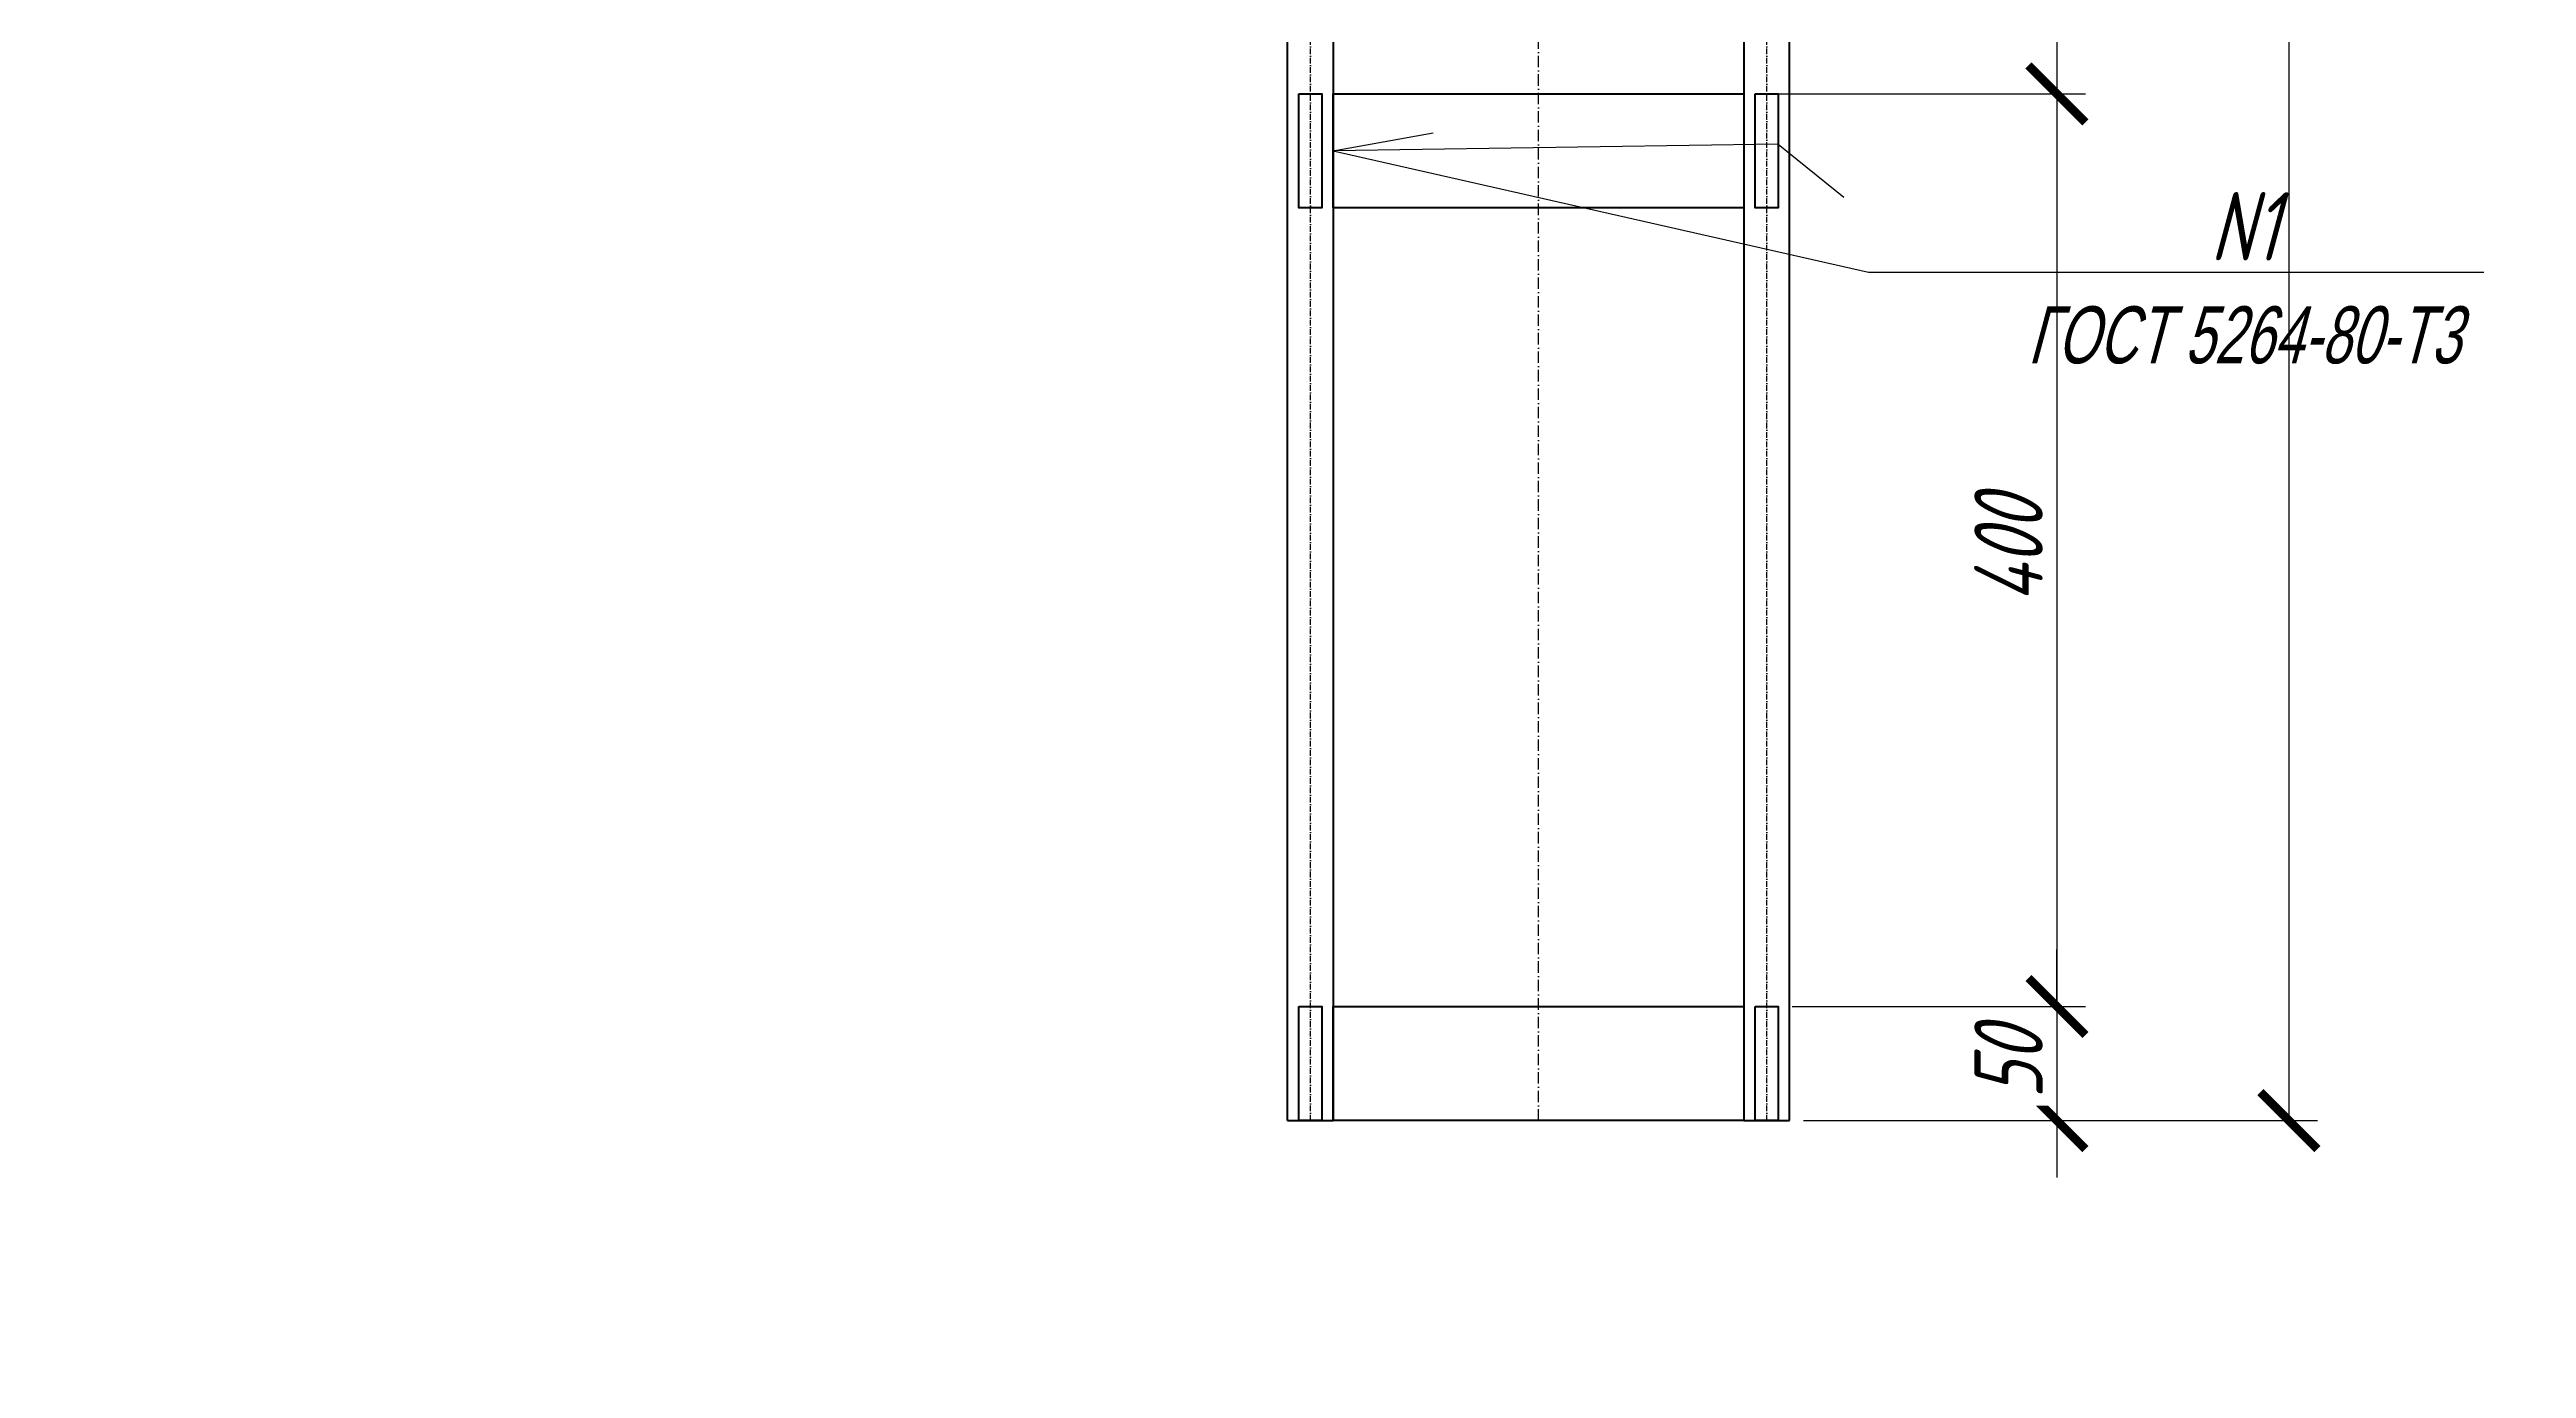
# Model space of a CAD drawing. Header units: millimetres. Extents: x 18535 to 117897, y 11356 to 27315.
# Drawn here: x 57251 to 58336, y 21604 to 22182 of the extents above; entities that cross this region are included whole.
import ezdxf
from ezdxf import colors
from ezdxf.entities.mleader import LeaderData, LeaderLine
from ezdxf.math import Vec2, Vec3

# ---------------------------------------------------------------- set-up
doc = ezdxf.new("R2010")
doc.units = ezdxf.units.MM
doc.linetypes.add('ОСЕВАЯ_МЕЛКАЯ', pattern=[8, 5, -1.5, 0, -1.5])
for name, color, linetype, lineweight in [('Dimensions', 1, 'Continuous', 25), ('Обозначения', 102, 'Continuous', 25), ('Основная', 134, 'Continuous', 70)]:
    doc.layers.add(name, color=color, linetype=linetype, lineweight=lineweight)
doc.styles.add('!Жартун', font='simplex.shx', dxfattribs={"width": 0.7, "oblique": 15, "height": 3})
doc.dimstyles.new('!Жартун_размер', dxfattribs={"dimtxt": 3, "dimasz": 2.5, "dimexe": 1.25, "dimexo": 0.625, "dimtad": 1, "dimdec": 0, "dimtxsty": '!Жартун', "dimblk": 'ARCHTICK', "dimcen": 2.5, "dimaunit": 1, "dimadec": 0, "dimazin": 0, "dimtfac": 1, "dimtdec": 0, "dimtix": 1, "dimtmove": 1, "dimatfit": 2, "dimldrblk": 'NONE', "dimfxl": 1, "dimtfill": 1, "dimlwd": 25, "dimarcsym": 0})

# ---------------------------------------------------------------- blocks, each defined once
blk = doc.blocks.new('_ArchTick')
at = {"color": 0, "linetype": 'ByBlock', "const_width": 0.15}
blk.add_lwpolyline([(-0.5, -0.5), (0.5, 0.5)], dxfattribs=at)
blk = doc.blocks.new('*D18')
at = {"layer": 'Defpoints', "color": 0, "transparency": 16777216}
for p in [(57993.3, 22562.5), (57993.3, 22162.5), (58130.5, 22162.5)]:
    blk.add_point(p, dxfattribs=at)
at = {"layer": 'Обозначения', "color": 0, "lineweight": -2, "transparency": 16777216}
for p, q in [((57999.5, 22562.5), (58143, 22562.5)), ((57999.5, 22162.5), (58143, 22162.5))]:
    blk.add_line(p, q, dxfattribs=at)
at = {"layer": 'Обозначения', "color": 0, "linetype": 'Continuous', "lineweight": 25, "transparency": 16777216}
blk.add_line((58130.5, 22562.5), (58130.5, 22162.5), dxfattribs=at)
at = {"layer": 'Обозначения', "color": 0, "lineweight": 25, "transparency": 16777216, "xscale": 25, "yscale": 25, "zscale": 25}
for p, rotation in [((58130.5, 22562.5), 90), ((58130.5, 22162.5), 270)]:
    blk.add_blockref('_ArchTick', p, dxfattribs=dict(at, rotation=rotation))
at = {"layer": 'Обозначения', "color": 0, "transparency": 16777216, "insert": (58109.3, 22362.5), "char_height": 30, "attachment_point": 5, "rotation": 90, "style": '!Жартун', "bg_fill": 3, "box_fill_scale": 1.1, "bg_fill_color": 256, "bg_fill_true_color": 13158600, "bg_fill_transparency": 0}
blk.add_mtext('400', dxfattribs=at)
blk = doc.blocks.new('_None')
blk = doc.blocks.new('*D17')
at = {"layer": 'Defpoints', "color": 0, "transparency": 16777216}
for p in [(58013.3, 22862.5), (58013.3, 21712.5), (58232.2, 21712.5)]:
    blk.add_point(p, dxfattribs=at)
at = {"layer": 'Обозначения', "color": 0, "lineweight": -2, "transparency": 16777216}
for p, q in [((58019.5, 22862.5), (58244.7, 22862.5)), ((58019.5, 21712.5), (58244.7, 21712.5))]:
    blk.add_line(p, q, dxfattribs=at)
at = {"layer": 'Обозначения', "color": 0, "linetype": 'Continuous', "lineweight": 25, "transparency": 16777216}
blk.add_line((58232.2, 22862.5), (58232.2, 21712.5), dxfattribs=at)
at = {"layer": 'Обозначения', "color": 0, "lineweight": 25, "transparency": 16777216, "xscale": 25, "yscale": 25, "zscale": 25}
for p, rotation in [((58232.2, 22862.5), 90), ((58232.2, 21712.5), 270)]:
    blk.add_blockref('_ArchTick', p, dxfattribs=dict(at, rotation=rotation))
at = {"layer": 'Обозначения', "color": 0, "transparency": 16777216, "insert": (58211, 22287.5), "char_height": 30, "attachment_point": 5, "rotation": 90, "style": '!Жартун', "bg_fill": 3, "box_fill_scale": 1.1, "bg_fill_color": 256, "bg_fill_true_color": 13158600, "bg_fill_transparency": 0}
blk.add_mtext('1150', dxfattribs=at)
blk = doc.blocks.new('*D47')
at = {"layer": 'Defpoints', "color": 0, "transparency": 16777216}
for p in [(58037.1, 22162.5), (58008.3, 21762.5), (58130.5, 21762.5)]:
    blk.add_point(p, dxfattribs=at)
at = {"layer": 'Обозначения', "color": 0, "lineweight": -2, "transparency": 16777216}
for p, q in [((58043.3, 22162.5), (58143, 22162.5)), ((58014.5, 21762.5), (58143, 21762.5))]:
    blk.add_line(p, q, dxfattribs=at)
at = {"layer": 'Обозначения', "color": 0, "linetype": 'Continuous', "lineweight": 25, "transparency": 16777216}
blk.add_line((58130.5, 22162.5), (58130.5, 21762.5), dxfattribs=at)
at = {"layer": 'Обозначения', "color": 0, "lineweight": 25, "transparency": 16777216, "xscale": 25, "yscale": 25, "zscale": 25}
for p, rotation in [((58130.5, 22162.5), 90), ((58130.5, 21762.5), 270)]:
    blk.add_blockref('_ArchTick', p, dxfattribs=dict(at, rotation=rotation))
at = {"layer": 'Обозначения', "color": 0, "transparency": 16777216, "insert": (58109.3, 21962.5), "char_height": 30, "attachment_point": 5, "rotation": 90, "style": '!Жартун', "bg_fill": 3, "box_fill_scale": 1.1, "bg_fill_color": 256, "bg_fill_true_color": 13158600, "bg_fill_transparency": 0}
blk.add_mtext('400', dxfattribs=at)
blk = doc.blocks.new('*D48')
at = {"layer": 'Defpoints', "color": 0, "transparency": 16777216}
for p in [(58008.3, 21762.5), (58034.8, 21712.5), (58130.5, 21712.5)]:
    blk.add_point(p, dxfattribs=at)
at = {"layer": 'Обозначения', "color": 0, "linetype": 'Continuous', "lineweight": 25, "transparency": 16777216}
for p, q in [((58130.5, 21762.5), (58130.5, 21787.5)), ((58130.5, 21762.5), (58130.5, 21712.5)), ((58130.5, 21712.5), (58130.5, 21687.5))]:
    blk.add_line(p, q, dxfattribs=at)
at = {"layer": 'Обозначения', "color": 0, "lineweight": -2, "transparency": 16777216}
for p, q in [((58014.5, 21762.5), (58143, 21762.5)), ((58041, 21712.5), (58143, 21712.5))]:
    blk.add_line(p, q, dxfattribs=at)
at = {"layer": 'Обозначения', "color": 0, "lineweight": 25, "transparency": 16777216, "xscale": 25, "yscale": 25, "zscale": 25}
for p, rotation in [((58130.5, 21762.5), 270), ((58130.5, 21712.5), 90)]:
    blk.add_blockref('_ArchTick', p, dxfattribs=dict(at, rotation=rotation))
at = {"layer": 'Обозначения', "color": 0, "transparency": 16777216, "insert": (58109.3, 21737.5), "char_height": 30, "attachment_point": 5, "rotation": 90, "style": '!Жартун', "bg_fill": 3, "box_fill_scale": 1.1, "bg_fill_color": 256, "bg_fill_true_color": 13158600, "bg_fill_transparency": 0}
blk.add_mtext('50', dxfattribs=at)

msp = doc.modelspace()

# ---------------------------------------------------------------- linework, layer by layer
at = {"layer": 'Dimensions', "linetype": 'ОСЕВАЯ_МЕЛКАЯ', "ltscale": 0.5}
msp.add_line((58003.3, 21712.5), (58003.3, 22862.5), dxfattribs=at)
msp.add_lwpolyline([(57803.3, 21712.5), (57803.3, 22862.5)], dxfattribs=at)
at = {"layer": 'Dimensions', "linetype": 'ОСЕВАЯ_МЕЛКАЯ'}
msp.add_lwpolyline([(57903.3, 21712.5), (57903.3, 22862.5)], dxfattribs=at)
at = {"layer": 'Обозначения'}
msp.add_lwpolyline([(57813.3, 22137.5), (57857.1, 22145.4)], dxfattribs=at)
at = {"layer": 'Основная'}
for points in [[(57793.3, 21712.5), (57793.3, 22862.5), (57813.3, 22862.5), (57813.3, 21712.5)], [(58013.3, 21712.5), (58013.3, 22862.5), (57993.3, 22862.5), (57993.3, 21712.5)], [(57793.3, 21712.5), (57813.3, 21712.5)]]:
    msp.add_lwpolyline(points, dxfattribs=at)
for points in [[(57798.3, 22162.5), (57808.3, 22162.5), (57808.3, 22112.5), (57798.3, 22112.5)], [(57813.3, 22162.5), (57993.3, 22162.5), (57993.3, 22112.5), (57813.3, 22112.5)], [(57798.3, 21762.5), (57808.3, 21762.5), (57808.3, 21712.5), (57798.3, 21712.5)], [(57813.3, 21762.5), (57993.3, 21762.5), (57993.3, 21712.5), (57813.3, 21712.5)]]:
    msp.add_lwpolyline(points, close=True, dxfattribs=at)

# ---------------------------------------------------------------- next in the draw order: dimensions: what is measured, and where the dimension line sits
at = {"layer": 'Обозначения'}
dim = msp.add_linear_dim(base=(58130.5, 22162.5), p1=(57993.3, 22562.5), p2=(57993.3, 22162.5), angle=90, dimstyle='!Жартун_размер', dxfattribs=at)
dim.commit()
dim.dimension.update_dxf_attribs({"geometry": '*D18', "text_midpoint": (58130.5, 22362.5), "dimtype": 160})

# ---------------------------------------------------------------- next in the draw order: dimensions: what is measured, and where the dimension line sits
dim = msp.add_linear_dim(base=(58232.2, 21712.5), p1=(58013.3, 22862.5), p2=(58013.3, 21712.5), angle=90, dimstyle='!Жартун_размер', dxfattribs=at)
dim.commit()
dim.dimension.update_dxf_attribs({"geometry": '*D17', "text_midpoint": (58211, 22287.5)})

# ---------------------------------------------------------------- next in the draw order: linework, layer by layer
msp.add_lwpolyline([(58008.3, 22140.5), (58037.1, 22117.2)], dxfattribs=at)
at = {"layer": 'Основная'}
for points in [[(57998.3, 22162.5), (58008.3, 22162.5), (58008.3, 22112.5), (57998.3, 22112.5)], [(57998.3, 21762.5), (58008.3, 21762.5), (58008.3, 21712.5), (57998.3, 21712.5)]]:
    msp.add_lwpolyline(points, close=True, dxfattribs=at)
msp.add_lwpolyline([(57993.3, 21712.5), (58013.3, 21712.5)], dxfattribs=at)

# ---------------------------------------------------------------- next in the draw order: leaders
at = {"layer": 'Обозначения'}
ml = msp.add_multileader_mtext('Standard', dxfattribs=at)
ml.set_content('{\\C256;N1\\P\\fMS Sans Serif|b0|i0|c204|p0;\\H0.83333x;ГОСТ 5264-80-Т3}', color=256, style='!Жартун')
ml.set_leader_properties()
ml.set_arrow_properties(name='NONE')
ml.build(insert=Vec2(0, 0))
ml.multileader.update_dxf_attribs({"text_left_attachment_type": 6, "text_right_attachment_type": 6, "dogleg_length": 2, "arrow_head_size": 25, "scale": 10})
ctx = ml.context
ctx.base_point, ctx.scale, ctx.char_height, ctx.arrow_head_size, ctx.landing_gap_size, ctx.plane_origin = Vec3(58067.9, 22084.4), 10, 30, 25, 20, Vec3(58008.3, 22190.5)
ctx.left_attachment, ctx.right_attachment, ctx.text_align_type = 6, 6, 1
notes = []
notes.append((ctx, [(0, (1, 1, 0), (58047.9, 22084.4), (1, 0), 20, [(1, [(58008.3, 22140.5), (57813.3, 22137.5)], 0, [])])]))
ctx.mtext.insert, ctx.mtext.alignment, ctx.mtext.flow_direction = Vec3(58212.5, 22119.4), 2, 5
for ctx, leaders in notes:
    for number, flags, end, landing, length, lines in leaders:
        leader = LeaderData()
        leader.index, (leader.has_last_leader_line, leader.has_dogleg_vector, leader.attachment_direction) = number, flags
        leader.last_leader_point, leader.dogleg_vector, leader.dogleg_length = Vec3(end), Vec3(landing), length
        for number, points, colour, breaks in lines:
            line = LeaderLine()
            line.index, line.vertices, line.color, line.breaks = number, Vec3.list(points), colors.encode_raw_color(colour), breaks
            leader.lines.append(line)
        ctx.leaders.append(leader)

# ---------------------------------------------------------------- next in the draw order: dimensions: what is measured, and where the dimension line sits
dim = msp.add_linear_dim(base=(58130.5, 21762.5), p1=(58037.1, 22162.5), p2=(58008.3, 21762.5), angle=90, dimstyle='!Жартун_размер', dxfattribs=at)
dim.commit()
dim.dimension.update_dxf_attribs({"geometry": '*D47', "text_midpoint": (58109.3, 21962.5)})

# ---------------------------------------------------------------- next in the draw order: dimensions: what is measured, and where the dimension line sits
dim = msp.add_linear_dim(base=(58130.5, 21712.5), p1=(58008.3, 21762.5), p2=(58034.8, 21712.5), angle=90, dimstyle='!Жартун_размер', dxfattribs=at)
dim.commit()
dim.dimension.update_dxf_attribs({"geometry": '*D48', "text_midpoint": (58109.3, 21737.5)})

# ---------------------------------------------------------------- next in the draw order: leaders
ml = msp.add_multileader_mtext('Standard', dxfattribs=at)
ml.set_content('Свая СВ1, ^J4шт', color=256, style='!Жартун')
ml.set_leader_properties()
ml.set_arrow_properties(name='NONE')
ml.build(insert=Vec2(0, 0))
ml.multileader.update_dxf_attribs({"text_left_attachment_type": 6, "text_right_attachment_type": 6, "dogleg_length": 2, "arrow_head_size": 125, "scale": 50})
ctx = ml.context
ctx.base_point, ctx.scale, ctx.char_height, ctx.arrow_head_size, ctx.landing_gap_size, ctx.plane_origin = Vec3(44954, 21293.1), 50, 150, 125, 100, Vec3(42746.9, 22558.6)
ctx.left_attachment, ctx.right_attachment = 6, 6
notes = []
notes.append((ctx, [(0, (1, 1, 0), (44854, 21293.1), (1, 0), 100, [(0, [(44654.6, 22423)], 0, [])])]))
ctx.mtext.insert, ctx.mtext.width, ctx.mtext.flow_direction = Vec3(45054, 21473.1), 1268.476, 5
for ctx, leaders in notes:
    for number, flags, end, landing, length, lines in leaders:
        leader = LeaderData()
        leader.index, (leader.has_last_leader_line, leader.has_dogleg_vector, leader.attachment_direction) = number, flags
        leader.last_leader_point, leader.dogleg_vector, leader.dogleg_length = Vec3(end), Vec3(landing), length
        for number, points, colour, breaks in lines:
            line = LeaderLine()
            line.index, line.vertices, line.color, line.breaks = number, Vec3.list(points), colors.encode_raw_color(colour), breaks
            leader.lines.append(line)
        ctx.leaders.append(leader)

doc.saveas('drawing.dxf')
